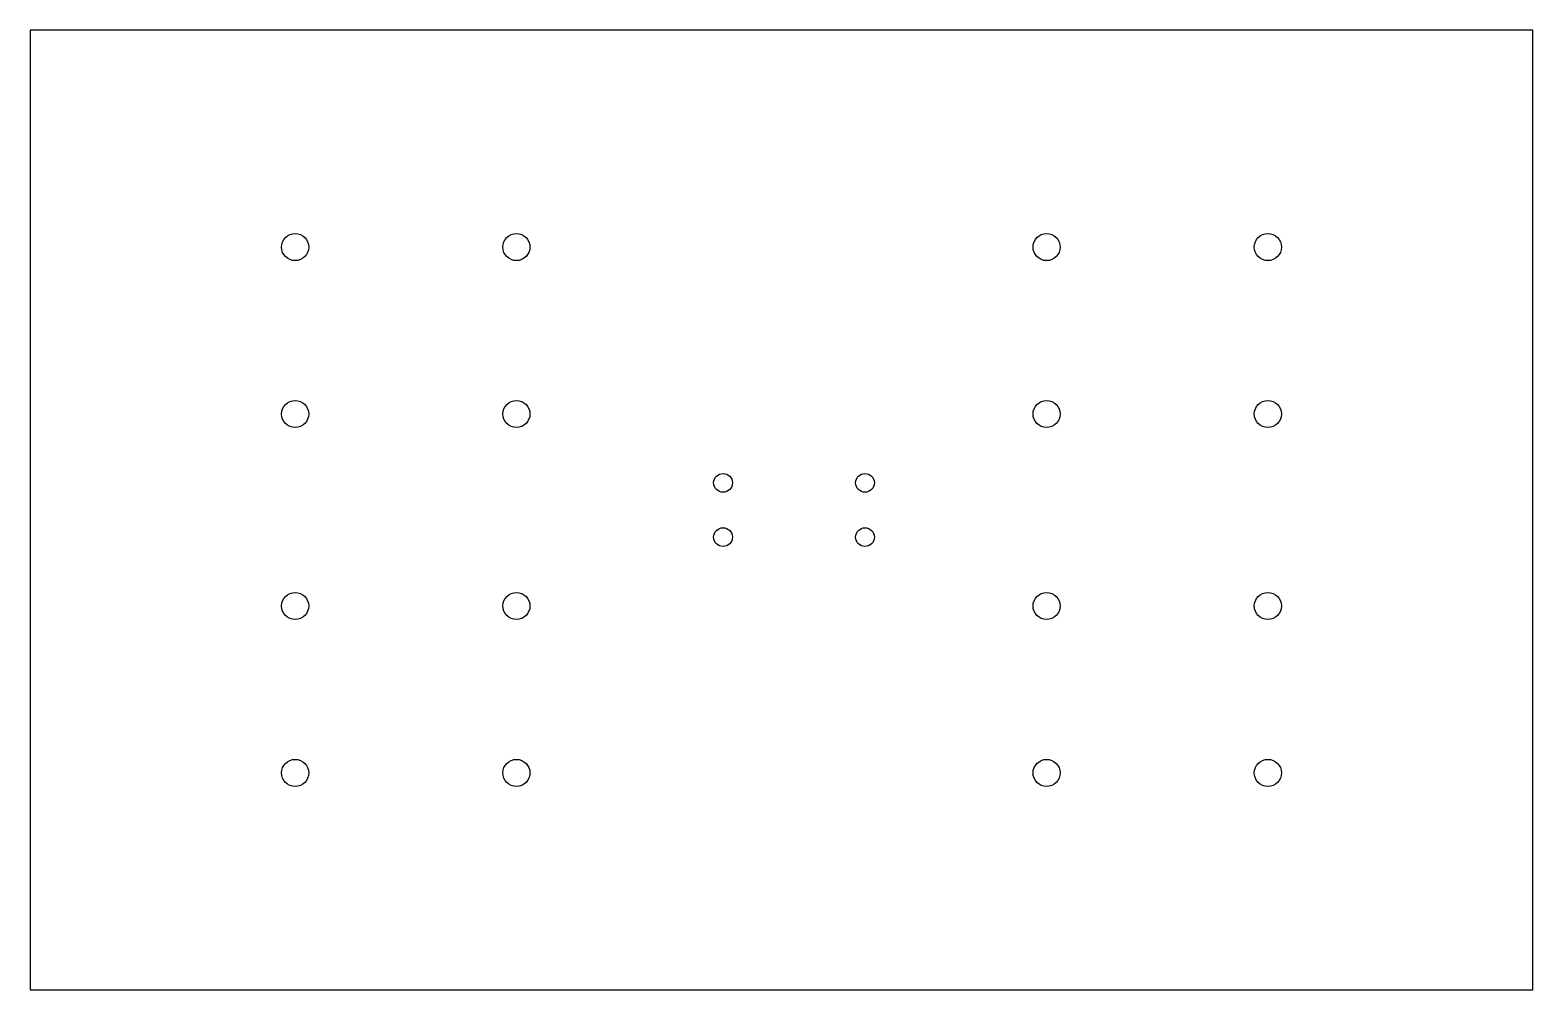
# Model space of a CAD drawing. Header units: millimetres. Extents: x -180 to 180, y -115 to 115.
import ezdxf

# ---------------------------------------------------------------- set-up
doc = ezdxf.new("R2010")
doc.units = ezdxf.units.MM
doc.header["$MEASUREMENT"] = 0
doc.layers.add('Sketch', color=7, linetype='CONTINUOUS')

msp = doc.modelspace()

# ---------------------------------------------------------------- linework, layer by layer
at = {"layer": 'Sketch'}
for p, q in [((180, 115), (-180, 115)), ((-180, 115), (-180, -115)), ((180, -115), (180, 115)), ((-180, -115), (180, -115))]:
    msp.add_line(p, q, dxfattribs=at)
for centre, radius in [((-116.5, 63), 3.25), ((-63.5, 63), 3.25), ((63.5, 63), 3.25), ((116.5, 63), 3.25), ((-116.5, 23), 3.25), ((-63.5, 23), 3.25), ((63.5, 23), 3.25), ((116.5, 23), 3.25), ((-14, 6.5), 2.25), ((20, 6.5), 2.25), ((-14, -6.5), 2.25), ((20, -6.5), 2.25), ((-116.5, -23), 3.25), ((-63.5, -23), 3.25), ((63.5, -23), 3.25), ((116.5, -23), 3.25), ((-116.5, -63), 3.25), ((-63.5, -63), 3.25), ((63.5, -63), 3.25), ((116.5, -63), 3.25)]:
    msp.add_circle(centre, radius, dxfattribs=at)

doc.saveas('drawing.dxf')
